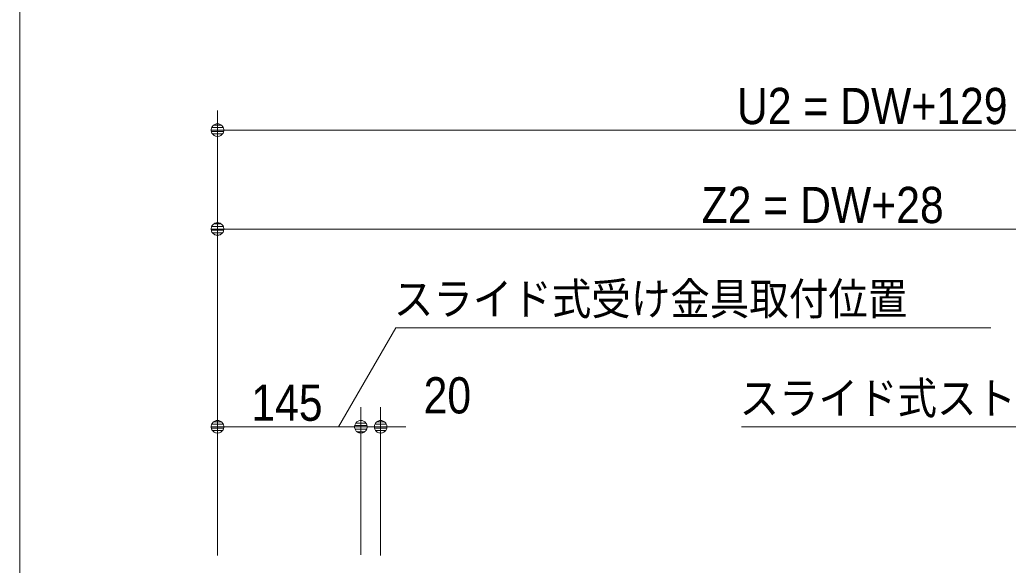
# Model space of a CAD drawing. Units: millimetres, scale not verified. Extents: x -6062 to 6062, y -3045 to 3045.
# Drawn here: x -5788 to -4788, y 360 to 912 of the extents above; entities that cross this region are included whole.
import ezdxf
from ezdxf.enums import TextEntityAlignment as Align

# ---------------------------------------------------------------- set-up
doc = ezdxf.new("R2010")
doc.units = ezdxf.units.MM
doc.header["$LTSCALE"] = 20
for name, color, linetype, lineweight in [('0-0_2寸法-1', 7, 'Continuous', 9), ('0-1_0', 7, 'Continuous', 9), ('0-2_2寸法-3', 7, 'Continuous', 9), ('0-4_1図面枠', 7, 'Continuous', 9), ('0-5_2寸法-2', 7, 'Continuous', 9)]:
    doc.layers.add(name, color=color, linetype=linetype, lineweight=lineweight)
doc.styles.add('ＭＳ ゴシック', font='')
doc.styles.add('ＭＳ Ｐゴシック', font='')
doc.styles.get('ＭＳ ゴシック').set_extended_font_data('MS Gothic')
doc.styles.get('ＭＳ Ｐゴシック').set_extended_font_data('MS PGothic')

# ---------------------------------------------------------------- blocks, each defined once
blk = doc.blocks.new('_Dot')
at = {"layer": '0-1_0'}
for p, q in [((-10, 0), (-20, 0)), ((9.78, 2), (-9.78, 2)), ((7.99, 6), (-7.99, 6)), ((9.16, -3.98), (-9.16, -3.98)), ((6, -7.98), (-6, -7.98))]:
    blk.add_line(p, q, dxfattribs=at)
for points in [[(10, 0), (9.92, 1.25), (9.69, 2.49), (9.3, 3.68), (8.76, 4.82), (8.09, 5.88), (7.29, 6.85), (6.37, 7.71), (5.36, 8.44), (4.26, 9.05), (3.09, 9.51), (1.87, 9.82), (0.63, 9.98), (-0.63, 9.98), (-1.87, 9.82), (-3.09, 9.51), (-4.26, 9.05), (-5.36, 8.44), (-6.37, 7.71), (-7.29, 6.85), (-8.09, 5.88), (-8.76, 4.82), (-9.3, 3.68), (-9.69, 2.49), (-9.92, 1.25), (-10, 0), (0, 0)], [(-10, 0), (-9.92, -1.25), (-9.69, -2.49), (-9.3, -3.68), (-8.76, -4.82), (-8.09, -5.88), (-7.29, -6.85), (-6.37, -7.71), (-5.36, -8.44), (-4.26, -9.05), (-3.09, -9.51), (-1.87, -9.82), (-0.63, -9.98), (0.63, -9.98), (1.87, -9.82), (3.09, -9.51), (4.26, -9.05), (5.36, -8.44), (6.37, -7.71), (7.29, -6.85), (8.09, -5.88), (8.76, -4.82), (9.3, -3.68), (9.69, -2.49), (9.92, -1.25), (10, 0), (0, 0)]]:
    blk.add_lwpolyline(points, close=True, dxfattribs=at)
blk = doc.blocks.new('グループ-142')
at = {"layer": '0-4_1図面枠'}
blk.add_lwpolyline([(-80000, 55400), (80000, 55400), (80000, -55400), (-80000, -55400)], close=True, dxfattribs=at)
blk = doc.blocks.new('図面枠')
at = {"layer": '0-4_1図面枠'}
blk.add_blockref('グループ-142', (0, 0), dxfattribs=at)

msp = doc.modelspace()

# ---------------------------------------------------------------- linework, layer by layer
at = {"layer": '0-0_2寸法-1'}
for p, q in [((-5587.5, 720), (-5587.5, 820)), ((-4271.21, 800), (-5574.79, 800)), ((-5587.5, 520), (-5587.5, 720)), ((-4372.21, 700), (-5574.79, 700)), ((-5587.5, 370), (-5587.5, 520)), ((-5442.5, 370.6), (-5442.5, 520)), ((-5455.21, 500), (-5574.79, 500))]:
    msp.add_line(p, q, dxfattribs=at)
at = {"layer": '0-2_2寸法-3'}
for points in [[(-4805.34, 600), (-5407.26, 600), (-5465, 500)], [(-4349.5, 341.8), (-4440.83, 500), (-5057.62, 500)]]:
    msp.add_lwpolyline(points, dxfattribs=at)
at = {"layer": '0-5_2寸法-2'}
for p, q in [((-5442.5, 370.6), (-5442.5, 520)), ((-5422.5, 370), (-5422.5, 520)), ((-5455.21, 500), (-5467.92, 500)), ((-5442.5, 500), (-5422.5, 500)), ((-5409.79, 500), (-5397.08, 500))]:
    msp.add_line(p, q, dxfattribs=at)

# ---------------------------------------------------------------- block references
at = {"layer": '0-0_2寸法-1', "xscale": 0.6356201, "yscale": 0.6356201, "rotation": 180}
for p in [(-5587.5, 800), (-5587.5, 700), (-5587.5, 500)]:
    msp.add_blockref('_Dot', p, dxfattribs=at)
at = {"layer": '0-0_2寸法-1', "xscale": 0.6356201, "yscale": 0.6356201}
msp.add_blockref('_Dot', (-5442.5, 500), dxfattribs=at)
at = {"layer": '0-4_1図面枠', "xscale": 0.05, "yscale": 0.05}
msp.add_blockref('図面枠', (-1787.5, 0), dxfattribs=at)
at = {"layer": '0-5_2寸法-2', "xscale": 0.6356201, "yscale": 0.6356201}
msp.add_blockref('_Dot', (-5442.5, 500), dxfattribs=at)
at = {"layer": '0-5_2寸法-2', "xscale": 0.6356201, "yscale": 0.6356201, "rotation": 180}
msp.add_blockref('_Dot', (-5422.5, 500), dxfattribs=at)

# ---------------------------------------------------------------- texts
at = {"layer": '0-0_2寸法-1', "style": 'ＭＳ Ｐゴシック', "width": 0.9}
for s, height, p in [('U2 = DW+129', 36.69, (-5062.08, 795.04)), ('Z2 = DW+28', 36.69, (-5097.81, 694.94)), ('145', 36.66, (-5553.22, 495.04))]:
    msp.add_text(s, height=height, dxfattribs=at).set_placement(p, align=Align.BOTTOM_LEFT)
at = {"layer": '0-2_2寸法-3', "style": 'ＭＳ ゴシック', "width": 0.9}
for s, p in [('スライド式受け金具取付位置', (-5409.19, 603.34)), ('スライド式ストッパー取付位置', (-5059.54, 502.97))]:
    msp.add_text(s, height=32.55, dxfattribs=at).set_placement(p, align=Align.BOTTOM_LEFT)
at = {"layer": '0-5_2寸法-2', "style": 'ＭＳ Ｐゴシック', "width": 0.9}
msp.add_text('20', height=36.66, dxfattribs=at).set_placement((-5378.98, 502.48), align=Align.BOTTOM_LEFT)

doc.saveas('drawing.dxf')
